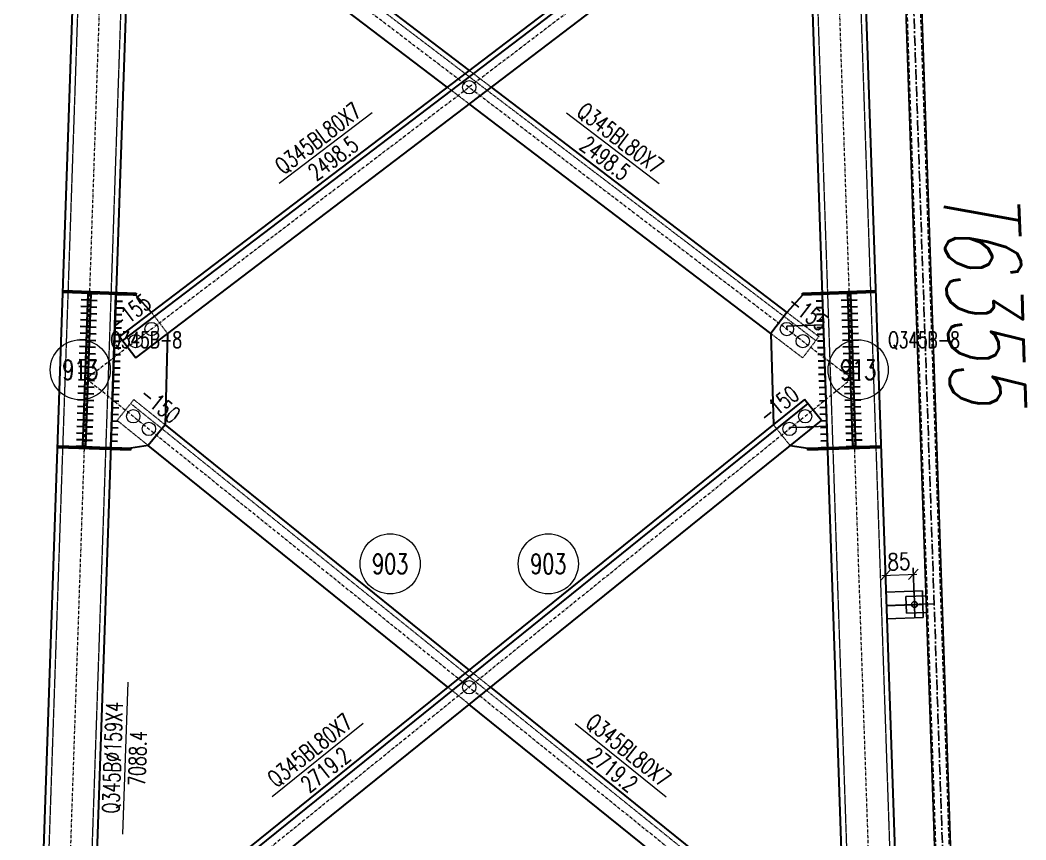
# Model space of a CAD drawing. Extents: x 4047 to 43290, y -150151 to -101862.
# Drawn here: x 14084 to 17097, y -120815 to -118360 of the extents above; entities that cross this region are included whole.
import ezdxf
from ezdxf.enums import TextEntityAlignment as Align

# ---------------------------------------------------------------- set-up
doc = ezdxf.new("R2010")
doc.units = 0
doc.header["$MEASUREMENT"] = 0
for name, pattern in [('CENTER', [50.8, 31.75, -6.35, 6.35, -6.35]), ('Dash', [2.75, 2, -0.75]), ('DashDot', [15.6, 9, -3, 0.6, -3]), ('DASHED', [19.05, 12.7, -6.35])]:
    doc.linetypes.add(name, pattern=pattern)
doc.layers.get('0').update_dxf_attribs({"linetype": 'CONTINUOUS', "lineweight": 25})
doc.layers.get('Defpoints').update_dxf_attribs({"linetype": 'CONTINUOUS'})
doc.styles.add('DimFont', font='simplex.shx', dxfattribs={"width": 0.8, "bigfont": 'gbhzfs.shx'})
doc.styles.add('HZ', font='txt.shx', dxfattribs={"width": 0.7, "oblique": 12, "bigfont": 'hztxt.shx'})
doc.styles.get("Standard").update_dxf_attribs({"font": 'simplex.shx', "width": 0.7, "height": 3, "bigfont": 'gbhzfs.shx'})
doc.dimstyles.new('DHDxfDimStyleOpen30', dxfattribs={"dimtxt": 2.5, "dimasz": 2.5, "dimexe": 1.25, "dimexo": 0.625, "dimtad": 2, "dimtxsty": 'DimFont', "dimblk": 'OPEN30', "dimblk1": 'OPEN30', "dimblk2": 'OPEN30', "dimcen": 2.5, "dimadec": 0, "dimazin": 0, "dimtfac": 1, "dimtmove": 0, "dimatfit": 3, "dimldrblk": 'OPEN30', "dimfxl": 0, "dimarcsym": 0})
doc.dimstyles.new('ISO-25$0', dxfattribs={"dimtxt": 2, "dimasz": 1.5, "dimexe": 1.25, "dimexo": 0.625, "dimtad": 1, "dimdsep": 46, "dimtxsty": 'Standard', "dimcen": 2.5, "dimclrd": 150, "dimclre": 2, "dimclrt": 6, "dimadec": 0, "dimazin": 0, "dimtfac": 1, "dimtmove": 0, "dimatfit": 0, "dimfxl": 0, "dimarcsym": 0})

# ---------------------------------------------------------------- blocks, each defined once
blk = doc.blocks.new('M20X45S')
at = {"color": 3, "linetype": 'Continuous', "lineweight": 13}
blk.add_circle((0, 0), 1, dxfattribs=at)
blk = doc.blocks.new('T6355 [365-1875-1875-1875-365]')
at = {"color": 4, "linetype": 'DASHED'}
for p, q in [((0, 0), (0, -6365)), ((41, -6365), (41, 0))]:
    blk.add_line(p, q, dxfattribs=at)
at = {"color": 1, "linetype": 'CENTER'}
for p, q in [((20.5, -6360), (20.5, -5)), ((20.5, -4120), (-38.5, -4120))]:
    blk.add_line(p, q, dxfattribs=at)
at = {"color": 4}
for p, q in [((-3.5, -4095), (-63.5, -4095)), ((-63.5, -4095), (-63.5, -4145)), ((-3.5, -4145), (-63.5, -4145))]:
    blk.add_line(p, q, dxfattribs=at)
blk.add_lwpolyline([(44.5, -6360), (44.5, -5), (-3.5, -5), (-3.5, -6360)], close=True, dxfattribs=at)
blk.add_circle((-38.5, -4120), 8.75, dxfattribs=at)
at = {"color": 2, "style": 'HZ', "oblique": 12, "width": 0.7}
blk.add_text('T6355', height=225, rotation=270, dxfattribs=at).set_placement((90.3, -2879.4))
blk = doc.blocks.new('_OBLIQUE')
at = {"color": 0, "linetype": 'ByBlock', "lineweight": -2}
blk.add_line((-0.5, -0.5), (0.5, 0.5), dxfattribs=at)
blk = doc.blocks.new('*D142')
at = {"color": 0, "linetype": 'Continuous', "lineweight": -2}
for p, q in [((16677.9, -120092.8), (16674.8, -120002.9)), ((16762.3, -120089.9), (16759.2, -120000))]:
    blk.add_line(p, q, dxfattribs=at)
at = {"color": 0, "linetype": 'Continuous', "lineweight": 0}
blk.add_line((16665.5, -120023.2), (16769.9, -120019.6), dxfattribs=at)
at = {"layer": 'Defpoints', "color": 0, "linetype": 'Continuous'}
for p in [(16759.9, -120020), (16678.5, -120112.8), (16763, -120109.9)]:
    blk.add_point(p, dxfattribs=at)
at = {"color": 0, "linetype": 'Continuous', "lineweight": 0, "xscale": 30, "yscale": 30, "zscale": 30}
for p, rotation in [((16675.5, -120022.9), 181.9641055181699), ((16759.9, -120020), 1.964105518169929)]:
    blk.add_blockref('_OBLIQUE', p, dxfattribs=dict(at, rotation=rotation))
at = {"color": 6, "linetype": 'Continuous', "insert": (16716.3, -119981.4), "char_height": 50, "attachment_point": 5, "rotation": 1.9641, "style": 'DimFont'}
blk.add_mtext('85', dxfattribs=at)
blk = doc.blocks.new('_OPEN30')
at = {"color": 0, "linetype": 'ByBlock', "lineweight": -2}
for p, q in [((-1, 0.27), (0, 0)), ((0, 0), (-1, -0.27)), ((0, 0), (-1, 0))]:
    blk.add_line(p, q, dxfattribs=at)
blk = doc.blocks.new('*D157')
at = {"color": 2, "linetype": 'Continuous', "lineweight": -2}
for p, q in [((16380.7, -119285), (16380.4, -119276.1)), ((16490.9, -119281.2), (16490.6, -119272.4))]:
    blk.add_line(p, q, dxfattribs=at)
at = {"color": 150, "linetype": 'Continuous', "lineweight": -2}
for p, q in [((16380.6, -119276.3), (16428.7, -119274.7)), ((16490.5, -119272.5), (16442.4, -119274.2))]:
    blk.add_line(p, q, dxfattribs=at)
at = {"color": 150, "linetype": 'Continuous'}
for points in [[(16380.6, -119276.3), (16380.6, -119276.3), (16380.5, -119276.3)], [(16490.5, -119272.5), (16490.5, -119272.6), (16490.6, -119272.5)]]:
    blk.add_solid(points, dxfattribs=at)
at = {"layer": 'Defpoints', "color": 0, "linetype": 'Continuous'}
for p in [(16380.7, -119285), (16490.6, -119272.5), (16490.9, -119281.2)]:
    blk.add_point(p, dxfattribs=at)
at = {"color": 6, "linetype": 'Continuous', "insert": (16435.5, -119274.4), "char_height": 3, "attachment_point": 5}
blk.add_mtext('\\A1;110.2523', dxfattribs=at)
blk = doc.blocks.new('*D158')
at = {"color": 2, "linetype": 'Continuous', "lineweight": -2}
for p, q in [((16388.9, -119584), (16388.7, -119580.1)), ((16501.2, -119580.1), (16501.1, -119576.2))]:
    blk.add_line(p, q, dxfattribs=at)
at = {"color": 150, "linetype": 'Continuous', "lineweight": -2}
for p, q in [((16388.9, -119580.3), (16438.2, -119578.6)), ((16500.9, -119576.4), (16451.6, -119578.1))]:
    blk.add_line(p, q, dxfattribs=at)
at = {"color": 150, "linetype": 'Continuous'}
for points in [[(16388.9, -119580.2), (16388.9, -119580.3), (16388.7, -119580.3)], [(16500.9, -119576.4), (16500.9, -119576.5), (16501.1, -119576.4)]]:
    blk.add_solid(points, dxfattribs=at)
at = {"layer": 'Defpoints', "color": 0, "linetype": 'Continuous'}
for p in [(16388.9, -119584), (16501.1, -119576.4), (16501.2, -119580.2)]:
    blk.add_point(p, dxfattribs=at)
at = {"color": 6, "linetype": 'Continuous', "insert": (16444.9, -119578.3), "char_height": 3, "attachment_point": 5}
blk.add_mtext('\\A1;112.4013', dxfattribs=at)

msp = doc.modelspace()

# ---------------------------------------------------------------- linework, layer by layer
at = {"color": 1, "linetype": 'Dash', "lineweight": 20}
for p, q in [((14341.26525, -115839.78076), (14098.32327, -122923.97116)), ((14470.18947, -115844.20203), (14227.24748, -122928.39243)), ((16388.07755, -115844.20203), (16631.01953, -122928.39243)), ((16517.00176, -115839.78076), (16759.94375, -122923.97116)), ((14488.9249, -117813.66112), (16467.50564, -119319.63972)), ((15429.13351, -118510.44155), (15495.17732, -118560.71019)), ((15429.13351, -118610.97884), (15363.08969, -118560.71019)), ((14370.75577, -119181.34685), (14430.68625, -119183.40208)), ((16487.51125, -119181.34685), (16427.58076, -119183.40208)), ((14477.16281, -119235.02532), (14525.6155, -119298.68329)), ((16381.1042, -119235.02532), (16476.59052, -119307.70385)), ((16428.13783, -119371.36182), (16332.65152, -119298.68329)), ((16476.59052, -119307.70385), (16428.13783, -119371.36182)), ((14374.24132, -119558.6918), (14424.4493, -119496.4089)), ((14424.4493, -119496.4089), (14517.87364, -119571.72087)), ((14415.0353, -119508.08695), (16532.02242, -121214.64926)), ((14467.66566, -119634.00376), (14374.24132, -119558.6918)), ((16340.39338, -119571.72087), (16390.60135, -119634.00376)), ((14414.95238, -119642.20192), (14355.02189, -119640.14669)), ((16443.31463, -119642.20192), (16503.24512, -119640.14669)), ((15429.13351, -120306.31285), (15492.8684, -120357.69132)), ((15429.13351, -120409.06979), (15365.39862, -120357.69132))]:
    msp.add_line(p, q, dxfattribs=at)
at = {"color": 2, "linetype": 'DashDot', "lineweight": 15}
for p, q in [((14405.72736, -115841.99139), (14141.87861, -123535.82342)), ((16452.53966, -115841.99139), (16716.38841, -123535.82342)), ((16517.3696, -117732.40926), (14282.56552, -119433.40991)), ((14340.89742, -117732.40926), (16575.7015, -119433.40991)), ((16575.70214, -119433.41039), (14217.3688, -121334.52862)), ((14282.56488, -119433.41039), (16640.89821, -121334.52862))]:
    msp.add_line(p, q, dxfattribs=at)
at = {"color": 7, "linetype": 'Continuous', "lineweight": 30}
for p, q in [((16369.34212, -117813.66112), (14390.76138, -119319.63972)), ((14286.5273, -119198.42963), (14266.53907, -119197.74417)), ((14287.21139, -119178.48182), (14267.22315, -119177.79635)), ((14294.5226, -119198.70382), (14314.51083, -119199.38929)), ((14295.20668, -119178.756), (14315.19492, -119179.44147)), ((14370.75577, -119181.34685), (14390.74402, -119182.03232)), ((16487.51125, -119181.34685), (16467.523, -119182.03232)), ((16563.06034, -119178.756), (16543.0721, -119179.44147)), ((16563.74442, -119198.70382), (16543.75618, -119199.38929)), ((16571.05563, -119178.48182), (16591.04387, -119177.79635)), ((16571.73971, -119198.42963), (16591.72795, -119197.74417)), ((14285.84322, -119218.37745), (14265.85499, -119217.69199)), ((14293.83852, -119218.65164), (14313.82675, -119219.33711)), ((14369.3876, -119221.24249), (14389.37585, -119221.92795)), ((14370.07169, -119201.29467), (14390.05994, -119201.98014)), ((16488.19533, -119201.29467), (16468.20708, -119201.98014)), ((16488.87941, -119221.24249), (16468.89116, -119221.92795)), ((16564.4285, -119218.65164), (16544.44026, -119219.33711)), ((16572.42379, -119218.37745), (16592.41203, -119217.69199)), ((14284.47506, -119258.27309), (14264.48682, -119257.58763)), ((14285.15914, -119238.32527), (14265.17091, -119237.63981)), ((14292.47035, -119258.54728), (14312.45859, -119259.23275)), ((14293.15444, -119238.59946), (14313.14267, -119239.28493)), ((14368.70352, -119241.19031), (14388.69177, -119241.87577)), ((16489.56349, -119241.19031), (16469.57524, -119241.87577)), ((16565.11258, -119238.59946), (16545.12434, -119239.28493)), ((16565.79666, -119258.54728), (16545.80843, -119259.23275)), ((16573.10788, -119238.32527), (16593.09611, -119237.63981)), ((16573.79196, -119258.27309), (16593.78019, -119257.58763)), ((14283.79098, -119278.22091), (14263.80274, -119277.53544)), ((14291.78627, -119278.4951), (14311.77451, -119279.18057)), ((14367.33536, -119281.08594), (14387.32361, -119281.77141)), ((14368.01944, -119261.13813), (14388.00769, -119261.82359)), ((16490.24758, -119261.13813), (16470.25933, -119261.82359)), ((16490.93166, -119281.08594), (16470.94341, -119281.77141)), ((16566.48074, -119278.4951), (16546.49251, -119279.18057)), ((16574.47604, -119278.22091), (16594.46427, -119277.53544)), ((14282.42282, -119318.11655), (14262.43458, -119317.43108)), ((14283.1069, -119298.16873), (14263.11866, -119297.48326)), ((14290.41811, -119318.39074), (14310.40635, -119319.0762)), ((14291.10219, -119298.44292), (14311.09043, -119299.12839)), ((14366.65128, -119301.03376), (14386.63953, -119301.71923)), ((16491.61574, -119301.03376), (16471.62749, -119301.71923)), ((16567.16482, -119298.44292), (16547.17659, -119299.12839)), ((16567.84891, -119318.39074), (16547.86067, -119319.0762)), ((16575.16012, -119298.16873), (16595.14836, -119297.48326)), ((16575.8442, -119318.11655), (16595.83244, -119317.43108)), ((14281.73873, -119338.06437), (14261.7505, -119337.3789)), ((14289.73403, -119338.33856), (14309.72226, -119339.02402)), ((14365.28312, -119340.9294), (14385.27137, -119341.61487)), ((14365.9672, -119320.98158), (14385.95545, -119321.66705)), ((16492.29982, -119320.98158), (16472.31157, -119321.66705)), ((16492.9839, -119340.9294), (16472.99565, -119341.61487)), ((16568.53299, -119338.33856), (16548.54475, -119339.02402)), ((16576.52828, -119338.06437), (16596.51652, -119337.3789)), ((14280.37057, -119377.96001), (14260.38234, -119377.27454)), ((14281.05465, -119358.01219), (14261.06642, -119357.32672)), ((14288.36587, -119378.23419), (14308.3541, -119378.91966)), ((14289.04995, -119358.28638), (14309.03818, -119358.97184)), ((14364.59903, -119360.87722), (14384.58728, -119361.56269)), ((16493.66798, -119360.87722), (16473.67973, -119361.56269)), ((16569.21707, -119358.28638), (16549.22883, -119358.97184)), ((16569.90115, -119378.23419), (16549.91291, -119378.91966)), ((16577.21236, -119358.01219), (16597.2006, -119357.32672)), ((16577.89644, -119377.96001), (16597.88468, -119377.27454)), ((14279.68649, -119397.90783), (14259.69825, -119397.22236)), ((14287.68178, -119398.18201), (14307.67002, -119398.86748)), ((14363.23087, -119400.77286), (14383.21912, -119401.45833)), ((14363.91495, -119380.82504), (14383.9032, -119381.51051)), ((16494.35206, -119380.82504), (16474.36381, -119381.51051)), ((16495.03614, -119400.77286), (16475.04789, -119401.45833)), ((16570.58523, -119398.18201), (16550.597, -119398.86748)), ((16578.58053, -119397.90783), (16598.56876, -119397.22236)), ((14278.31833, -119437.80347), (14258.33009, -119437.118)), ((14279.00241, -119417.85565), (14259.01417, -119417.17018)), ((14286.31362, -119438.07765), (14306.30186, -119438.76312)), ((14286.9977, -119418.12983), (14306.98594, -119418.8153)), ((14362.54679, -119420.72068), (14382.53504, -119421.40615)), ((16495.72023, -119420.72068), (16475.73198, -119421.40615)), ((16571.26931, -119418.12983), (16551.28108, -119418.8153)), ((16571.95339, -119438.07765), (16551.96516, -119438.76312)), ((16579.26461, -119417.85565), (16599.25284, -119417.17018)), ((16579.94869, -119437.80347), (16599.93692, -119437.118)), ((14277.63425, -119457.75128), (14257.64601, -119457.06582)), ((14285.62954, -119458.02547), (14305.61778, -119458.71094)), ((14361.17863, -119460.61632), (14381.16688, -119461.30178)), ((14361.86271, -119440.6685), (14381.85096, -119441.35397)), ((16496.40431, -119440.6685), (16476.41606, -119441.35397)), ((16497.08839, -119460.61632), (16477.10014, -119461.30178)), ((16572.63748, -119458.02547), (16552.64924, -119458.71094)), ((16580.63277, -119457.75128), (16600.62101, -119457.06582)), ((14276.26608, -119497.64692), (14256.27785, -119496.96146)), ((14276.95016, -119477.6991), (14256.96193, -119477.01364)), ((14284.26138, -119497.92111), (14304.24961, -119498.60658)), ((14284.94546, -119477.97329), (14304.9337, -119478.65876)), ((14360.49455, -119480.56414), (14380.4828, -119481.2496)), ((16497.77247, -119480.56414), (16477.78422, -119481.2496)), ((16573.32156, -119477.97329), (16553.33332, -119478.65876)), ((16574.00564, -119497.92111), (16554.0174, -119498.60658)), ((16581.31685, -119477.6991), (16601.30509, -119477.01364)), ((16582.00093, -119497.64692), (16601.98917, -119496.96146)), ((14275.582, -119517.59474), (14255.59377, -119516.90927)), ((14283.5773, -119517.86893), (14303.56553, -119518.5544)), ((16443.23171, -119508.08695), (14326.2446, -121214.64926)), ((14359.12638, -119520.45977), (14379.11463, -119521.14524)), ((14359.81046, -119500.51196), (14379.79871, -119501.19742)), ((16498.45655, -119500.51196), (16478.4683, -119501.19742)), ((16499.14063, -119520.45977), (16479.15238, -119521.14524)), ((16574.68972, -119517.86893), (16554.70148, -119518.5544)), ((16582.68501, -119517.59474), (16602.67325, -119516.90927)), ((14274.21384, -119557.49038), (14254.2256, -119556.80491)), ((14274.89792, -119537.54256), (14254.90968, -119536.85709)), ((14282.20913, -119557.76457), (14302.19737, -119558.45003)), ((14282.89321, -119537.81675), (14302.88145, -119538.50222)), ((14357.75822, -119560.35541), (14377.74647, -119561.04088)), ((14358.4423, -119540.40759), (14378.43055, -119541.09306)), ((16499.82471, -119540.40759), (16479.83646, -119541.09306)), ((16500.5088, -119560.35541), (16480.52055, -119561.04088)), ((16575.3738, -119537.81675), (16555.38557, -119538.50222)), ((16576.05788, -119557.76457), (16556.06965, -119558.45003)), ((16583.3691, -119537.54256), (16603.35733, -119536.85709)), ((16584.05318, -119557.49038), (16604.04141, -119556.80491)), ((14273.52976, -119577.4382), (14253.54152, -119576.75273)), ((14281.52505, -119577.71239), (14301.51329, -119578.39785)), ((14357.07414, -119580.30323), (14377.06239, -119580.9887)), ((16501.19288, -119580.30323), (16481.20463, -119580.9887)), ((16576.74196, -119577.71239), (16556.75373, -119578.39785)), ((16584.73726, -119577.4382), (16604.72549, -119576.75273)), ((14272.16159, -119617.33384), (14252.17336, -119616.64837)), ((14272.84568, -119597.38602), (14252.85744, -119596.70055)), ((14280.15689, -119617.60802), (14300.14513, -119618.29349)), ((14280.84097, -119597.66021), (14300.82921, -119598.34567)), ((14355.70598, -119620.19887), (14375.69423, -119620.88434)), ((14356.39006, -119600.25105), (14376.37831, -119600.93652)), ((16501.87696, -119600.25105), (16481.88871, -119600.93652)), ((16502.56104, -119620.19887), (16482.57279, -119620.88434)), ((16577.42605, -119597.66021), (16557.43781, -119598.34567)), ((16578.11013, -119617.60802), (16558.12189, -119618.29349)), ((16585.42134, -119597.38602), (16605.40958, -119596.70055)), ((16586.10542, -119617.33384), (16606.09366, -119616.64837)), ((14271.47751, -119637.28166), (14251.48928, -119636.59619)), ((14279.47281, -119637.55584), (14299.46104, -119638.24131)), ((14355.02189, -119640.14669), (14375.01014, -119640.83216)), ((16503.24512, -119640.14669), (16483.25687, -119640.83216)), ((16578.79421, -119637.55584), (16558.80597, -119638.24131)), ((16586.7895, -119637.28166), (16606.77774, -119636.59619))]:
    msp.add_line(p, q, dxfattribs=at)
at = {"color": 7, "linetype": 'Continuous', "lineweight": 13}
for p, q in [((15138.21374, -118637.61876), (14859.7101, -118849.59924)), ((15720.05328, -118637.61876), (15998.55691, -118849.59924)), ((14405.97247, -120342.71389), (14390.37807, -120797.44658)), ((15111.66683, -120465.89695), (14839.17916, -120685.55685)), ((15746.60019, -120465.89695), (16019.08785, -120685.55685))]:
    msp.add_line(p, q, dxfattribs=at)
at = {"color": 3, "linetype": 'Continuous'}
for p, q in [((16764.36728, -120149.83488), (16761.62541, -120069.88188)), ((16789.35259, -120148.97805), (16786.61072, -120069.02505))]:
    msp.add_line(p, q, dxfattribs=at)
at = {"color": 7, "linetype": 'Continuous', "lineweight": 30}
for points in [[(14083.67482, -122913.46294), (14325.93133, -115849.26078)], [(16532.33568, -115849.26078), (16774.5922, -122913.46294)], [(14484.83792, -115854.71025), (14242.5814, -122918.91241)], [(16615.68561, -122918.91241), (16373.4291, -115854.71025)], [(16345.93419, -117812.62711), (14381.6765, -119307.70385)], [(14430.12918, -119371.36182), (16418.25862, -117858.11532)], [(14583.94883, -117867.13698), (15429.13351, -118510.44155)], [(15363.08969, -118560.71019), (14535.49615, -117930.79495)], [(15495.17732, -118560.71019), (16381.1042, -119235.02532)], [(16332.65152, -119298.68329), (15429.13351, -118610.97884)], [(14213.91977, -119175.96839), (14214.12541, -119169.97191)], [(14430.68625, -119183.40208), (14213.91977, -119175.96839)], [(14214.12541, -119169.97191), (14430.89189, -119177.4056)], [(14271.47751, -119637.28166), (14287.21139, -119178.48182)], [(14295.20668, -119178.756), (14279.47281, -119637.55584)], [(14287.21139, -119178.48182), (14295.20668, -119178.756)], [(14355.02189, -119640.14669), (14370.75577, -119181.34685)], [(14430.89189, -119177.4056), (14430.68625, -119183.40208)], [(14430.68625, -119183.40208), (14430.72052, -119183.40325)], [(14430.72052, -119183.40325), (14477.16281, -119235.02532)], [(16427.5465, -119183.40325), (16381.1042, -119235.02532)], [(16427.37512, -119177.4056), (16644.14161, -119169.97191)], [(16427.58076, -119183.40208), (16427.37512, -119177.4056)], [(16427.58076, -119183.40208), (16427.5465, -119183.40325)], [(16644.34725, -119175.96839), (16427.58076, -119183.40208)], [(16503.24512, -119640.14669), (16487.51125, -119181.34685)], [(16563.06034, -119178.756), (16571.05563, -119178.48182)], [(16578.79421, -119637.55584), (16563.06034, -119178.756)], [(16571.05563, -119178.48182), (16586.7895, -119637.28166)], [(16644.14161, -119169.97191), (16644.34725, -119175.96839)], [(16381.1042, -119235.02532), (16332.65152, -119298.68329)], [(14381.6765, -119307.70385), (14430.12918, -119371.36182)], [(14525.6155, -119298.68329), (14517.87364, -119571.72087)], [(16332.65152, -119298.68329), (16340.39338, -119571.72087)], [(16433.81772, -119496.4089), (14316.8306, -121202.97122)], [(16484.0257, -119558.6918), (16433.81772, -119496.4089)], [(14367.03858, -121265.25412), (16484.0257, -119558.6918)], [(14517.87364, -119571.72087), (14467.66566, -119634.00376)], [(14517.87364, -119571.72087), (15429.13351, -120306.31285)], [(14197.98026, -119640.7647), (14198.1859, -119634.76823)], [(14414.74674, -119648.19839), (14197.98026, -119640.7647)], [(14198.1859, -119634.76823), (14414.95238, -119642.20192)], [(14279.47281, -119637.55584), (14271.47751, -119637.28166)], [(14414.95238, -119642.20192), (14414.74674, -119648.19839)], [(14414.98664, -119642.20309), (14414.95238, -119642.20192)], [(14467.66566, -119634.00376), (14414.98664, -119642.20309)], [(15365.39862, -120357.69132), (14467.66566, -119634.00376)], [(16390.60135, -119634.00376), (16443.28037, -119642.20309)], [(16443.28037, -119642.20309), (16443.31463, -119642.20192)], [(16443.31463, -119642.20192), (16660.08112, -119634.76823)], [(16443.52027, -119648.19839), (16443.31463, -119642.20192)], [(16660.28676, -119640.7647), (16443.52027, -119648.19839)], [(16586.7895, -119637.28166), (16578.79421, -119637.55584)], [(16660.08112, -119634.76823), (16660.28676, -119640.7647)], [(16678.54598, -120112.75449), (16787.98165, -120109.00155)], [(15492.8684, -120357.69132), (16448.01207, -121127.65926)], [(16397.80409, -121189.94215), (15429.13351, -120409.06979)]]:
    msp.add_lwpolyline(points, dxfattribs=at)
at = {"color": 3, "linetype": 'Continuous'}
for points in [[(16677.17505, -120072.77799), (16786.61072, -120069.02505)], [(16679.91692, -120152.73099), (16789.35259, -120148.97805)]]:
    msp.add_lwpolyline(points, dxfattribs=at)
at = {"color": 7, "linetype": 'Continuous', "lineweight": 13}
for centre in [(14263.94699, -119407.3537), (16594.32002, -119407.3537), (15192.24404, -119988.18793), (15666.02297, -119988.18793)]:
    msp.add_circle(centre, 90, dxfattribs=at)

# ---------------------------------------------------------------- block references
at = {"rotation": 1.96410551816554}
msp.add_blockref('T6355 [365-1875-1875-1875-365]', (16660.26734, -115990.95938), dxfattribs=at)
at = {"color": 3, "linetype": 'Continuous', "lineweight": 13, "xscale": 20, "yscale": 20, "zscale": 20}
for p in [(15429.13124, -118560.71192), (14477.51742, -119285.02406), (16380.7496, -119285.02406), (14429.77394, -119321.36357), (16428.49307, -119321.36357), (14422.70139, -119546.37834), (16435.56562, -119546.37834), (14469.41357, -119584.03433), (16388.85345, -119584.03433), (15429.13351, -120357.69132)]:
    msp.add_blockref('M20X45S', p, dxfattribs=at)

# ---------------------------------------------------------------- texts
at = {"color": 7, "linetype": 'Continuous', "lineweight": 13, "width": 0.7}
for s, rotation, p in [('Q345BL80X7', 37.27624442, (14976.24973, -118713.76933)), ('Q345BL80X7', 322.72375558, (15882.01729, -118713.76933)), ('2498.5', 37.27624442, (15021.67412, -118773.44867)), ('2498.5', 322.72375558, (15836.5929, -118773.44867)), ('-155', 37.27624442, (14414.66503, -119235.46808)), ('-155', 322.72375558, (16443.60199, -119235.46808)), ('-150', 38.87325532, (16355.7852, -119511.14578)), ('-150', 321.12674468, (14502.48182, -119511.14578)), ('Q345B%%C159X4', 88.03589448, (14360.6973, -120568.79498)), ('Q345BL80X7', 38.87325532, (14951.88801, -120546.5318)), ('Q345BL80X7', 321.12674468, (15906.37901, -120546.5318)), ('7088.4', 88.03589448, (14435.65324, -120571.36549)), ('2719.2', 38.87325532, (14998.95799, -120604.92201)), ('2719.2', 321.12674468, (15859.30903, -120604.92201))]:
    msp.add_text(s, height=50, rotation=rotation, dxfattribs=at).set_placement(p, align=Align.MIDDLE_CENTER)
for p in [(14353.94699, -119317.3537), (16684.32002, -119317.3537)]:
    msp.add_text('Q345B-8', height=48, dxfattribs=at).set_placement(p, align=Align.MIDDLE_LEFT)
for s, p in [('913', (14263.94699, -119407.3537)), ('913', (16594.32002, -119407.3537)), ('903', (15192.24404, -119988.18793)), ('903', (15666.02297, -119988.18793))]:
    msp.add_text(s, height=60, dxfattribs=at).set_placement(p, align=Align.MIDDLE_CENTER)

# ---------------------------------------------------------------- dimensions: what is measured, and where the dimension line sits
at = {"color": 3, "linetype": 'Continuous'}
for p1, p2, distance, picture, middle in [((16380.7496, -119285.02406), (16490.93712, -119281.24534), 8.71268, '*D157', (16435.54475, -119274.42713)), ((16388.85345, -119584.03433), (16501.18872, -119580.18195), 3.76371, '*D158', (16444.89209, -119578.34664))]:
    dim = msp.add_aligned_dim(p1=p1, p2=p2, distance=distance, dimstyle='ISO-25$0', override={"dimtxt": 0.18, "dimasz": 0.18, "dimexe": 0.18, "dimexo": 0.0625, "dimgap": 0.09, "dimtad": 0, "dimtih": 1, "dimtoh": 1, "dimdec": 4, "dimzin": 0, "dimcen": 0.09, "dimtdec": 4, "dimtofl": 0, "dimtolj": 1, "dimtzin": 0}, dxfattribs=at)
    dim.commit()
    dim.dimension.update_dxf_attribs({"geometry": picture, "text_midpoint": middle})
dim = msp.add_linear_dim(base=(16759.91389, -120019.97415), p1=(16678.54598, -120112.75449), p2=(16762.99634, -120109.85838), angle=1.96410552, dimstyle='DHDxfDimStyleOpen30', override={"dimtxt": 50, "dimasz": 30, "dimexe": 20, "dimexo": 20, "dimgap": 15, "dimdec": 0, "dimblk1": 'OBLIQUE', "dimblk2": 'OBLIQUE', "dimsah": 1, "dimdle": 10, "dimclrt": 6, "dimlwd": 0}, dxfattribs=at)
dim.commit()
dim.dimension.update_dxf_attribs({"geometry": '*D142', "text_midpoint": (16717.68871, -120021.4222), "dimtype": 161})

doc.saveas('drawing.dxf')
